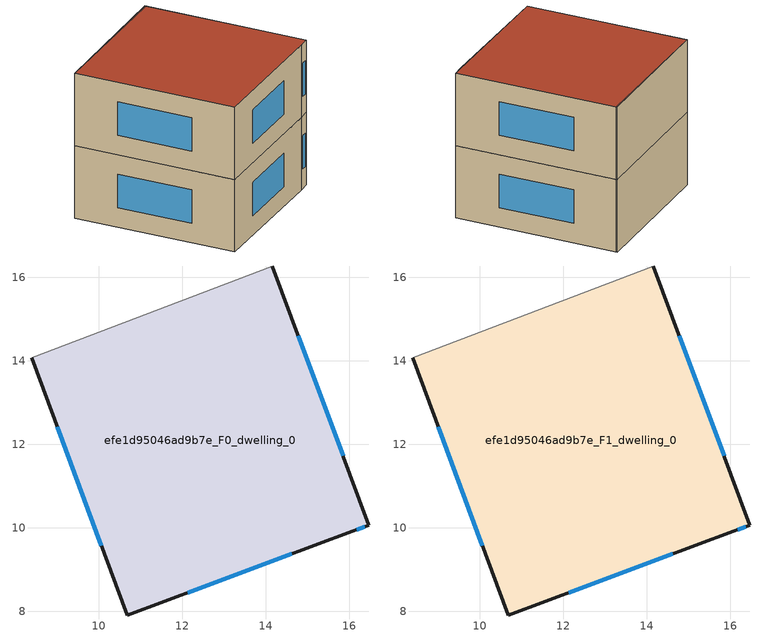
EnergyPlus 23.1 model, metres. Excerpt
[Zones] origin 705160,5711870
efe1d95046ad9b7e_F0_dwelling_0
 floor ground (EU_floor_Construction): 14.16,16.27 16.47,10.06 16.07,9.91 10.68,7.91 8.39,14.07 z0
 wall outside (EU_wall_Construction): 8.39,14.07 10.68,7.91 16.07,9.91 16.47,10.06 14.16,16.27 z0:3
 wall adiabatic (EU_wall_Construction): 14.16,16.27 8.39,14.07 z0:3
 window (EU_Window_Construction): 15.85,11.73 14.78,14.6 / 16.18,9.95 16.37,10.02 / 12.13,8.44 14.63,9.37 / 9,12.42 10.07,9.56 z0.81:2.19
efe1d95046ad9b7e_F1_dwelling_0
 floor to efe1d95046ad9b7e_F0_dwelling_0 (EU_floor_Construction): 14.16,16.27 16.47,10.06 16.07,9.91 10.68,7.91 8.39,14.07 z3
 wall outside (EU_wall_Construction): 8.39,14.07 10.68,7.91 16.07,9.91 16.47,10.06 14.16,16.27 z3:6
 wall adiabatic (EU_wall_Construction): 14.16,16.27 8.39,14.07 z3:6
 window (EU_Window_Construction): 15.85,11.73 14.78,14.6 / 16.18,9.95 16.37,10.02 / 12.13,8.44 14.63,9.37 / 9,12.42 10.07,9.56 z3.81:5.19
 roof outside (EU_roof_Construction): 16.07,9.91 16.47,10.06 14.16,16.27 8.39,14.07 10.68,7.91 z6
shading: 14.18,16.23 8.39,14.07 z0:6
[Building]
EU S2 Campaign: North Axis=0; Terrain=City; Solar Distribution=FullExterior
[Site:Location]
London: Latitude=51.5; Longitude=-0.5; Time Zone=0; Elevation=25
[SizingPeriod:WeatherFileDays]
AnnualSizingPeriod: Begin Month=1; Begin Day of Month=1; End Month=12; End Day of Month=31; Day of Week for Start Day=Monday; Use Weather File Daylight Saving Period=No; Use Weather File Rain and Snow Indicators=No
[MATERIAL]
EU_InternalMass_Material: Roughness=MediumRough; Thickness=0.1; Conductivity=1; Density=1800; Specific Heat=900; Thermal Absorptance=0.9; Solar Absorptance=0.7; Visible Absorptance=0.7
[MATERIAL:NOMASS] Roughness=MediumRough; Thermal Absorptance=0.9; Solar Absorptance=0.7; Visible Absorptance=0.7
Name | Thermal Resistance
EU_wall_NoMass | 0.735294
EU_roof_NoMass | 0.520833
EU_floor_NoMass | 1.81159
[WINDOWMATERIAL:SIMPLEGLAZINGSYSTEM]
EU_Window_SimpleGlazing: UFactor=3.92; Solar Heat Gain Coefficient=0.85; Visible Transmittance=0.85
[CONSTRUCTION]
EU_wall_Construction: EU_wall_NoMass
EU_roof_Construction: EU_roof_NoMass
EU_floor_Construction: EU_floor_NoMass
EU_Window_Construction: EU_Window_SimpleGlazing
EU_InternalMass_Construction: EU_InternalMass_Material
[ZONE] Type=1; Multiplier=1; Ceiling Height=autocalculate; Volume=122.311; Floor Area=autocalculate; Part of Total Floor Area=Yes
efe1d95046ad9b7e_F0_dwelling_0; efe1d95046ad9b7e_F1_dwelling_0
[INTERNALMASS] Construction=EU_InternalMass_Construction; Surface Area=40.7703
Name | Zone or ZoneList
efe1d95046ad9b7e_F0_dwelling_0_EU_InternalMass | efe1d95046ad9b7e_F0_dwelling_0
efe1d95046ad9b7e_F1_dwelling_0_EU_InternalMass | efe1d95046ad9b7e_F1_dwelling_0
[OTHEREQUIPMENT] Fuel Type=Electricity; Design Level Calculation Method=Watts/Area; Power per Zone Floor Area=1; Fraction Latent=0; Fraction Radiant=0; Fraction Lost=0; Carbon Dioxide Generation Rate=0; EndUse Subcategory=EU_Step8_InternalGains
Name | Zone or ZoneList or Space or SpaceList | Schedule
EU_Step8_InternalGain_efe1d95046ad9b7e_F0_dwelling_0_f000 | efe1d95046ad9b7e_F0_dwelling_0 | EU_Step8_GainSchedule_efe1d95046ad9b7e_F0_dwelling_0_f000
EU_Step8_InternalGain_efe1d95046ad9b7e_F1_dwelling_0_f000 | efe1d95046ad9b7e_F1_dwelling_0 | EU_Step8_GainSchedule_efe1d95046ad9b7e_F1_dwelling_0_f000
[ZONEVENTILATION:DESIGNFLOWRATE] Schedule=EU_AlwaysOn; Design Flow Rate Calculation Method=AirChanges/Hour; Air Changes per Hour=0.48; Ventilation Type=Natural; Fan Pressure Rise=0; Fan Total Efficiency=1; Constant Term Coefficient=1; Temperature Term Coefficient=0; Velocity Term Coefficient=0; Velocity Squared Term Coefficient=0; Minimum Indoor Temperature=-100; Maximum Indoor Temperature=100; Delta Temperature=-100; Minimum Outdoor Temperature=-100; Maximum Outdoor Temperature=100; Maximum Wind Speed=40
Name | Zone or ZoneList or Space or SpaceList
EU_ConstantAir_efe1d95046ad9b7e_F0_dwelling_0 | efe1d95046ad9b7e_F0_dwelling_0
EU_ConstantAir_efe1d95046ad9b7e_F1_dwelling_0 | efe1d95046ad9b7e_F1_dwelling_0
[HVACTEMPLATE:THERMOSTAT] Constant Heating Setpoint=20; Constant Cooling Setpoint=50
EU_HeatOnly_efe1d95046ad9b7e_F0_dwelling_0; EU_HeatOnly_efe1d95046ad9b7e_F1_dwelling_0
[HVACTEMPLATE:ZONE:IDEALLOADSAIRSYSTEM] System Availability Schedule=EU_AlwaysOn; Maximum Heating Supply Air Temperature=50; Minimum Cooling Supply Air Temperature=13; Maximum Heating Supply Air Humidity Ratio=0.0156; Minimum Cooling Supply Air Humidity Ratio=0.0077; Heating Limit=NoLimit; Cooling Limit=NoLimit; Heating Availability Schedule=EU_AlwaysOn; Cooling Availability Schedule=EU_CoolingOff; Dehumidification Control Type=ConstantSensibleHeatRatio; Cooling Sensible Heat Ratio=0.7; Dehumidification Setpoint=60; Humidification Control Type=None; Humidification Setpoint=30; Outdoor Air Method=None; Outdoor Air Flow Rate per Person=0.00944; Outdoor Air Flow Rate per Zone Floor Area=0; Outdoor Air Flow Rate per Zone=0; Demand Controlled Ventilation Type=None; Outdoor Air Economizer Type=NoEconomizer; Heat Recovery Type=None; Sensible Heat Recovery Effectiveness=0.7; Latent Heat Recovery Effectiveness=0.65
Name | Template Thermostat
efe1d95046ad9b7e_F0_dwelling_0 | EU_HeatOnly_efe1d95046ad9b7e_F0_dwelling_0
efe1d95046ad9b7e_F1_dwelling_0 | EU_HeatOnly_efe1d95046ad9b7e_F1_dwelling_0
[SIZING:ZONE] Zone Cooling Design Supply Air Temperature Input Method=SupplyAirTemperature; Zone Cooling Design Supply Air Temperature=13; Zone Heating Design Supply Air Temperature Input Method=SupplyAirTemperature; Zone Heating Design Supply Air Temperature=50; Zone Cooling Design Supply Air Humidity Ratio=0.008; Zone Heating Design Supply Air Humidity Ratio=0.008; Cooling Design Air Flow Method=DesignDay; Cooling Design Air Flow Rate=0; Cooling Minimum Air Flow per Zone Floor Area=0.000762; Cooling Minimum Air Flow=0; Cooling Minimum Air Flow Fraction=0.2; Heating Design Air Flow Method=DesignDay; Heating Design Air Flow Rate=0; Heating Maximum Air Flow per Zone Floor Area=0.002032; Heating Maximum Air Flow=0.141576; Heating Maximum Air Flow Fraction=0.3; Account for Dedicated Outdoor Air System=No; Dedicated Outdoor Air System Control Strategy=NeutralSupplyAir; Dedicated Outdoor Air Low Setpoint Temperature for Design=autosize; Dedicated Outdoor Air High Setpoint Temperature for Design=autosize; Zone Load Sizing Method=Sensible Load Only No Latent Load; Zone Latent Cooling Design Supply Air Humidity Ratio Input Method=HumidityRatioDifference; Zone Cooling Design Supply Air Humidity Ratio Difference=0.005; Zone Latent Heating Design Supply Air Humidity Ratio Input Method=HumidityRatioDifference; Zone Humidification Design Supply Air Humidity Ratio Difference=0.005
efe1d95046ad9b7e_F0_dwelling_0; efe1d95046ad9b7e_F1_dwelling_0
[SCHEDULE:CONSTANT]
Name | Hourly Value
EU_AlwaysOn | 1
EU_CoolingOff | 0
[SCHEDULE:FILE] Column Number=1; Rows to Skip at Top=0; Number of Hours of Data=8760; Column Separator=Comma; Interpolate to Timestep=No; Minutes per Item=60; Adjust Schedule for Daylight Savings=Yes
Name | File
EU_Step8_GainSchedule_efe1d95046ad9b7e_F0_dwelling_0_f000 | ../../schedules/efe1d95046ad9b7e/efe1d95046ad9b7e_F0_dwelling_0_f000_gain.csv
EU_Step8_GainSchedule_efe1d95046ad9b7e_F1_dwelling_0_f000 | ../../schedules/efe1d95046ad9b7e/efe1d95046ad9b7e_F1_dwelling_0_f000_gain.csv
